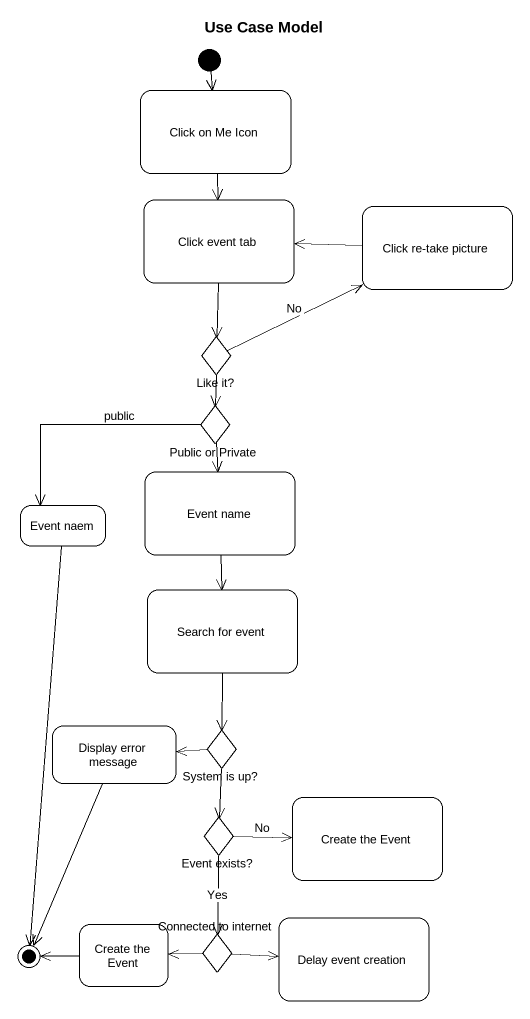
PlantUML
@startuml
title Use Case Model
hide empty description
state "Click on Me Icon" as Click_on_Me_Icon
state "Click event tab" as Click_event_tab
state "Click re-take picture" as Click_re_take_picture
state "Like it?" as Like_it <<choice>>
state "Public or Private" as Public_or_Private <<choice>>
state "Event name" as Event_name
state "Event naem" as Event_naem
state "Search for event" as Search_for_event
state "Display error message" as Display_error_message
state "System is up?" as System_is_up <<choice>>
state "Create the Event" as Create_the_Event
state "Event exists?" as Event_exists <<choice>>
state "Create the Event" as Create_the_Event_2
state "Connected to internet" as Connected_to_internet <<choice>>
state "Delay event creation" as Delay_event_creation
[*] --> Click_on_Me_Icon
Click_on_Me_Icon --> Click_event_tab
Click_event_tab --> Like_it
Click_re_take_picture -left-> Click_event_tab
Like_it -right-> Click_re_take_picture : No
Like_it --> Public_or_Private
Public_or_Private --> Event_name
Public_or_Private --> Event_naem : public
Event_name --> Search_for_event
Search_for_event --> System_is_up
System_is_up -left-> Display_error_message
System_is_up --> Event_exists
Event_exists -right-> Create_the_Event : No
Event_exists --> Connected_to_internet : Yes
Connected_to_internet -left-> Create_the_Event_2
Connected_to_internet -right-> Delay_event_creation
Event_naem --> [*]
Display_error_message --> [*]
Create_the_Event_2 -left-> [*]
@enduml
